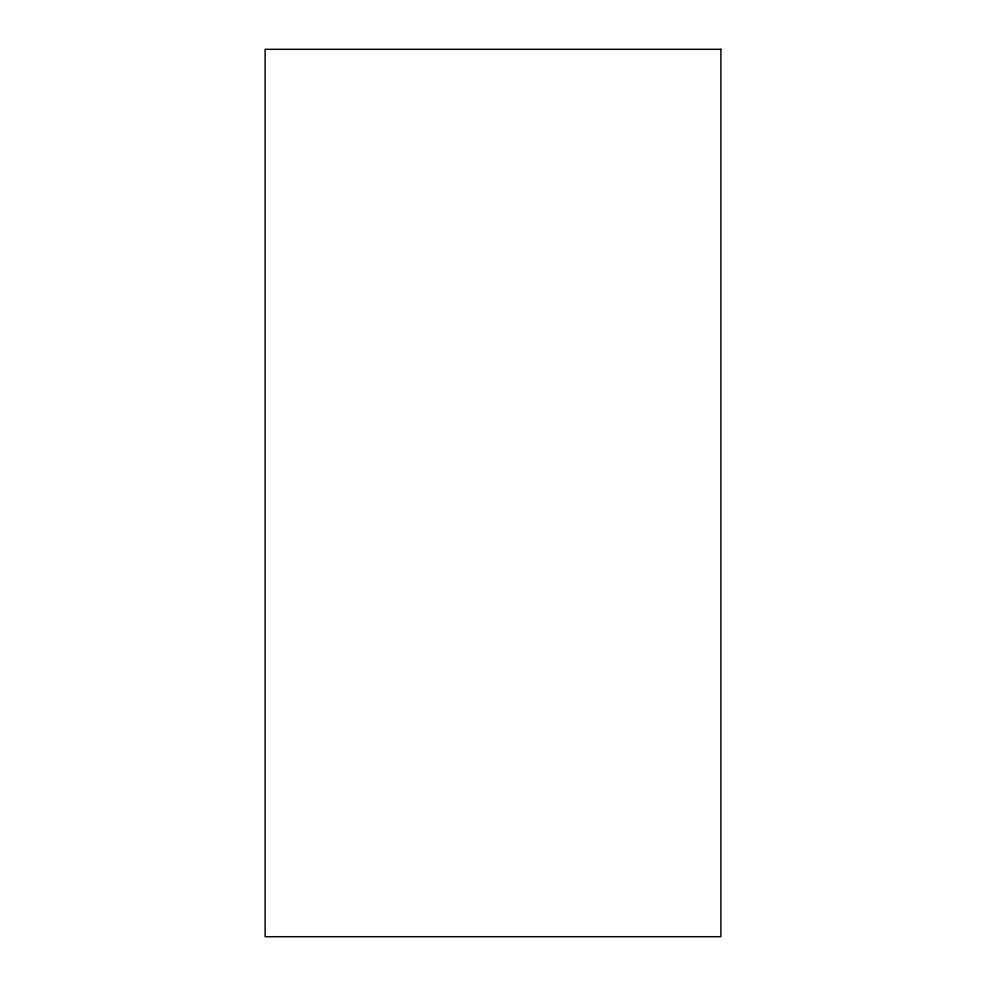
<?xml version="1.0" encoding="UTF-8"?>
<svg xmlns="http://www.w3.org/2000/svg" width="986" height="986" viewBox="0 0 986 986"><rect width="100%" height="100%" fill="white"/><g stroke="black" fill="none" stroke-linecap="round" stroke-linejoin="round"><path stroke-width="1.48" d="M720.889 49.3L265.111 49.3L265.111 936.7L720.889 936.7L720.889 49.3"/></g></svg>
